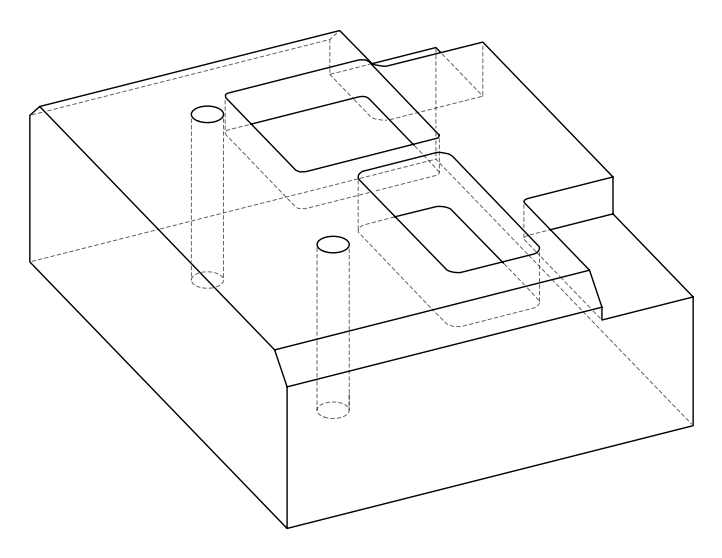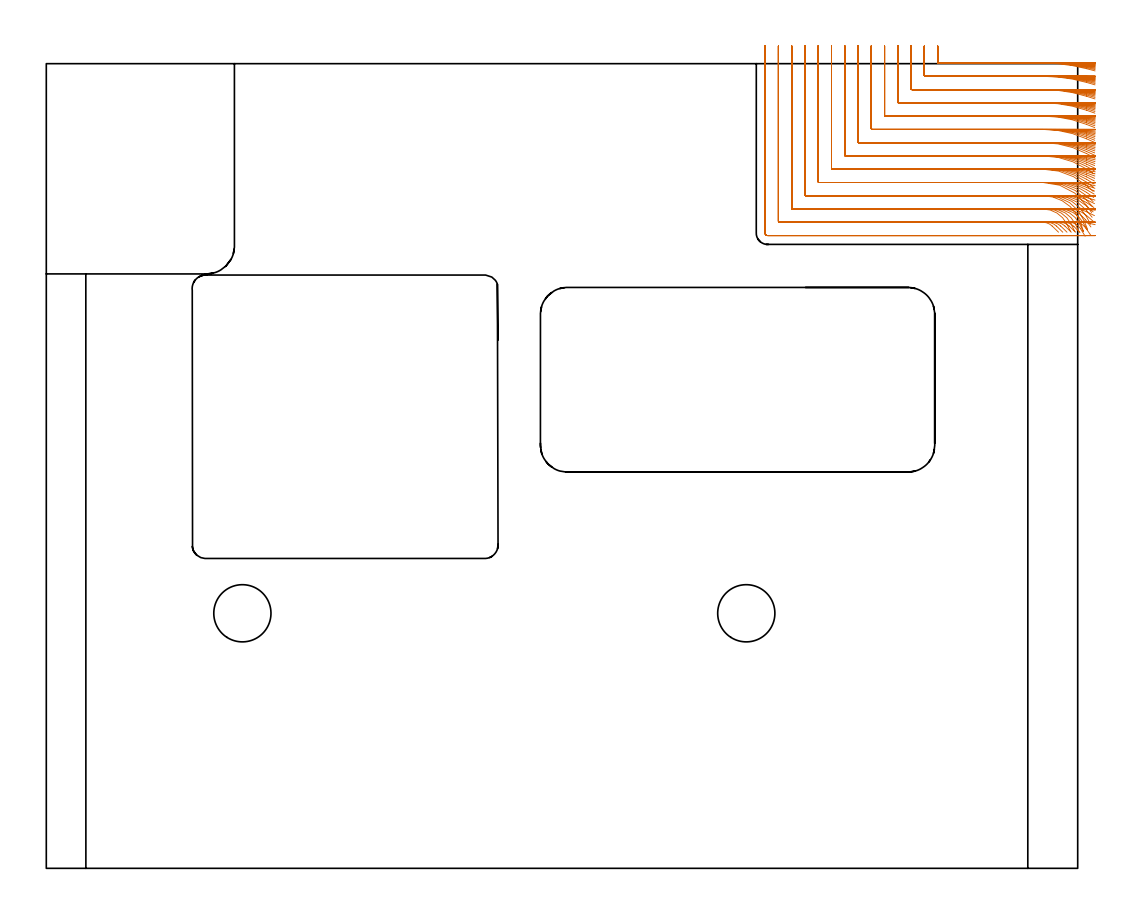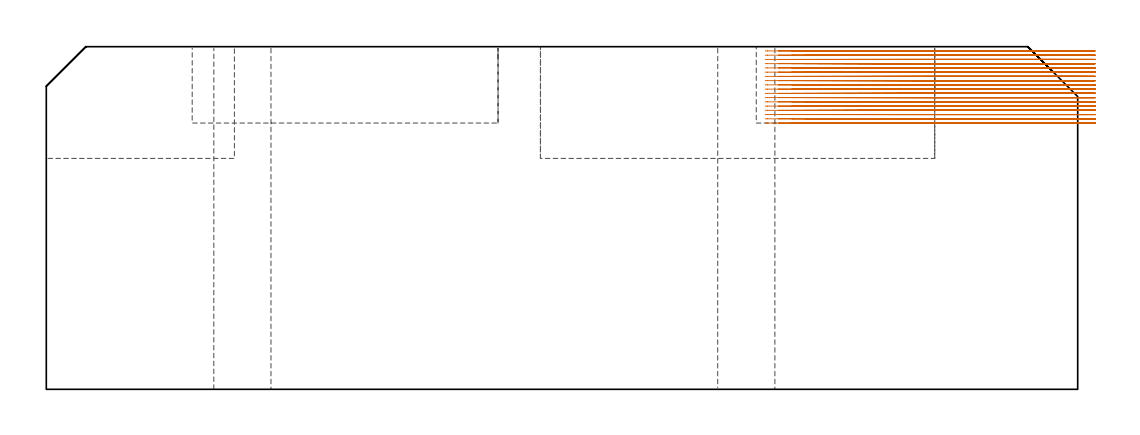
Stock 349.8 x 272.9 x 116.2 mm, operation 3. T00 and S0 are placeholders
(PLAN: 16 operations, 13 tool changes, 158.5 min)
(1 AREA_MILL | FG_CHAMFER_SURFACE | UGT0205_001 | 10.51 min | 31290 mm3)
(2 AREA_MILL_1 | FG_CHAMFER_SURFACE_1 | UGT0205_001 | 8.34 min | 18716 mm3)
(3 MILL_CORNER_NOTCH_RECTANGULAR | CORNER_NOTCH_RECTANGULAR | NXT0201_008 | Follow Part, ap 1.5, ae 75% | 65.6 min | 171894 mm3)
(4 MILL_CORNER_NOTCH_RECTANGULAR_1 | CORNER_NOTCH_RECTANGULAR_1 | NXT0201_012 | Follow Part, ap 4, ae 75% | 11.11 min | 171073 mm3)
(5 MILL_RECTANGULAR_POCKET | POCKET_RECTANGULAR_STRAIGHT | NXT0201_009 | Follow Part, ap 2, ae 75% | 43.68 min | 257707 mm3)
(6 MILL_RECTANGULAR_POCKET_1 | POCKET_RECTANGULAR_STRAIGHT_1 | NXT0201_012 | Follow Part, ap 4, ae 75% | 16.06 min | 314567 mm3)
(7 SPOT_DRILL | STEP1HOLE | NXT0321_9005460120000 | 0.05 min | 162 mm3)
(8 SPOT_DRILL_1 | STEP1HOLE_1 | NXT0321_9005460120000 | 0.05 min | 215 mm3)
(9 DRILL_BLIND_HOLE_INTO_CENTER | STEP1HOLE | NXT0301_022 | 0.04 min | 123 mm3)
(10 GUN_DRILL_THROUGH_HOLE | STEP1HOLE | UGT0307_001 | 0.52 min | 2065 mm3)
(11 SPADE_DRILL_TO_ENLARGE_THROUGH_HOLE | STEP1HOLE | UGT0306_003 | 0.49 min | 11830 mm3)
(12 DRILL_TO_ENLARGE_THROUGH_HOLE | STEP1HOLE | UGT0301_261 | 0.5 min | 20109 mm3)
(13 DRILL_BLIND_HOLE_INTO_CENTER_1 | STEP1HOLE_1 | NXT0301_022 | 0.04 min | 95 mm3)
(14 GUN_DRILL_THROUGH_HOLE_1 | STEP1HOLE_1 | UGT0307_001 | 0.52 min | 2113 mm3)
(15 SPADE_DRILL_TO_ENLARGE_THROUGH_HOLE_1 | STEP1HOLE_1 | UGT0306_003 | 0.49 min | 11818 mm3)
(16 DRILL_TO_ENLARGE_THROUGH_HOLE_1 | STEP1HOLE_1 | UGT0301_261 | 0.5 min | 20074 mm3)
(TOOL UGT0205_001 | Chamfer Mill 20 x 3 x 45 deg. | D20 FL50 Z2)
(TOOL NXT0201_008 | ENDMILL 6mm [2P460-0600-NA 1630] | D6 FL26 Z6)
(TOOL NXT0201_012 | ENDMILL 16mm [2P460-1600-NA 1630] | D16 FL38 Z6)
(TOOL NXT0201_009 | ENDMILL 8mm [2P460-0800-NA 1630] | D8 FL26 Z6)
(TOOL NXT0321_9005460120000 | NC Spot Drill, 142deg, 12mm, Carbide, Uncoated | D12 PA142 FL30 Z2)
(TOOL NXT0301_022 | Carbide Drill 5.1mm [860.1-0510-015A1-MM 2214] | D5.1 PA140 FL28 Z2)
(TOOL UGT0307_001 | Gun Drill 5 mm | D5 PA130 FL24 Z1)
(TOOL UGT0306_003 | Spade Drill 12.5mm | D12.5 PA132 FL10 Z2)
(TOOL UGT0301_261 | Twist Drill 19.4 mm | D19.4 PA118 FL140 Z2)
(OP 3 MILL_CORNER_NOTCH_RECTANGULAR)
G17 G21 G94 G90
T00 M6
G54
G17 G0 G90 X302.3 Y278.9 S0 M3
G43 Z126.2 H1
Z114.761
G94 G1 Y275.9 F250.
Y273.396 F500.
G3 X302.596 Y273.1 R0.3
G1 X338.013
G2 X352.8 Y271.2 R58.5
G1 X355.703 Y270.442 F250.
G0 Z126.2
X297.8 Y278.9
Z114.761
G1 Y275.9
Y268.896 F500.
G3 X298.096 Y268.6 R0.3
G1 X338.013
G2 X352.8 Y266.536 R54.
G1 X355.685 Y265.714 F250.
G0 Z126.2
X293.3 Y278.9
Z114.761
G1 Y275.9
Y264.396 F500.
G3 X293.596 Y264.1 R0.3
G1 X338.013
G2 X352.8 Y261.84 R49.5
G1 X355.663 Y260.944 F250.
G0 Z126.2
X288.8 Y278.9
Z114.761
G1 Y275.9
Y259.896 F500.
G3 X289.096 Y259.6 R0.3
G1 X338.013
G2 X352.8 Y257.101 R45.
G1 X355.633 Y256.115 F250.
G0 Z126.2
X284.3 Y278.9
Z114.761
G1 Y275.9
Y255.396 F500.
G3 X284.596 Y255.1 R0.3
G1 X338.013
G2 X352.8 Y252.304 R40.5
G1 X355.593 Y251.209 F250.
G0 Z126.2
X279.8 Y278.9
Z114.761
G1 Y275.9
Y250.897 F500.
G3 X280.097 Y250.6 R0.3
G1 X338.013
G2 X352.8 Y247.423 R36.
G1 X355.535 Y246.191 F250.
G0 Z126.2
X275.3 Y278.9
Z114.761
G1 Y275.9
Y246.397 F500.
G3 X275.597 Y246.1 R0.3
G1 X338.013
G2 X352.8 Y242.414 R31.5
G1 X355.449 Y241.005 F250.
G0 Z126.2
X270.8 Y278.9
Z114.761
G1 Y275.9
Y241.897 F500.
G3 X271.097 Y241.6 R0.3
G1 X338.013
G2 X352.8 Y237.191 R27.
G1 X355.31 Y235.548 F250.
G0 Z126.2
X266.3 Y278.9
Z114.761
G1 Y275.9
Y237.397 F500.
G3 X266.597 Y237.1 R0.3
G1 X338.013
G2 X352.8 Y231.559 R22.5
G1 X355.061 Y229.587 F250.
G0 Z126.2
X261.8 Y278.9
Z114.761
G1 Y275.9
Y232.897 F500.
G3 X262.097 Y232.6 R0.3
G1 X338.013
G2 X352.8 Y224.864 R18.
G1 X354.511 Y222.399 F250.
G0 Z126.2
X257.3 Y278.9
Z114.761
G1 Y275.9
Y228.397 F500.
G3 X257.597 Y228.1 R0.3
G1 X338.013
G2 X350.847 Y218.789 R13.5
G1 X351.777 Y215.937 F250.
G0 Z126.2
X252.8 Y278.9
Z114.761
G1 Y275.9
Y223.897 F500.
G3 X253.097 Y223.6 R0.3
G1 X338.013
G2 X346.075 Y218.6 R9.
G1 X347.408 Y215.913 F250.
G0 Z126.2
X248.3 Y278.9
Z114.761
G1 Y275.9
Y219.398 F500.
G3 X248.598 Y219.1 R0.3
G1 X338.013
G2 X341.147 Y217.829 R4.5
G1 X343.3 Y215.74 F250.
G0 Z126.2
X243.8 Y278.9
Z114.761
G1 Y275.9
Y215.4 F500.
G3 X244.6 Y214.6 R0.8
G1 X338.013
X341.013 F250.
G0 Z126.2
X302.3 Y278.9
Z113.322
G1 Y275.9
Y273.396 F500.
G3 X302.596 Y273.1 R0.3
G1 X339.452
G2 X352.8 Y271.557 R58.5
G1 X355.721 Y270.872 F250.
G0 Z126.2
X297.8 Y278.9
Z113.322
G1 Y275.9
Y268.896 F500.
G3 X298.096 Y268.6 R0.3
G1 X339.452
G2 X352.8 Y266.924 R54.
G1 X355.707 Y266.183 F250.
G0 Z126.2
X293.3 Y278.9
Z113.322
G1 Y275.9
Y264.396 F500.
G3 X293.596 Y264.1 R0.3
G1 X339.452
G2 X352.8 Y262.266 R49.5
G1 X355.689 Y261.457 F250.
G0 Z126.2
X288.8 Y278.9
Z113.322
G1 Y275.9
Y259.896 F500.
G3 X289.096 Y259.6 R0.3
G1 X339.452
G2 X352.8 Y257.575 R45.
G1 X355.665 Y256.685 F250.
G0 Z126.2
X284.3 Y278.9
Z113.322
G1 Y275.9
Y255.396 F500.
G3 X284.596 Y255.1 R0.3
G1 X339.452
G2 X352.8 Y252.837 R40.5
G1 X355.632 Y251.848 F250.
G0 Z126.2
X279.8 Y278.9
Z113.322
G1 Y275.9
Y250.897 F500.
G3 X280.097 Y250.6 R0.3
G1 X339.452
G2 X352.8 Y248.034 R36.
G1 X355.586 Y246.922 F250.
G0 Z126.2
X275.3 Y278.9
Z113.322
G1 Y275.9
Y246.397 F500.
G3 X275.597 Y246.1 R0.3
G1 X339.452
G2 X352.8 Y243.132 R31.5
G1 X355.517 Y241.861 F250.
G0 Z126.2
X270.8 Y278.9
Z113.322
G1 Y275.9
Y241.897 F500.
G3 X271.097 Y241.6 R0.3
G1 X339.452
G2 X352.8 Y238.07 R27.
G1 X355.408 Y236.587 F250.
G0 Z126.2
X266.3 Y278.9
Z113.322
G1 Y275.9
Y237.397 F500.
G3 X266.597 Y237.1 R0.3
G1 X339.452
G2 X352.8 Y232.713 R22.5
G1 X355.215 Y230.933 F250.
G0 Z126.2
X261.8 Y278.9
Z113.322
G1 Y275.9
Y232.897 F500.
G3 X262.097 Y232.6 R0.3
G1 X339.452
G2 X352.8 Y226.676 R18.
G1 X354.813 Y224.451 F250.
G0 Z126.2
X257.3 Y278.9
Z113.322
G1 Y275.9
Y228.397 F500.
G3 X257.597 Y228.1 R0.3
G1 X339.452
G2 X352.005 Y219.566 R13.5
G1 X353.109 Y216.777 F250.
G0 Z126.2
X252.8 Y278.9
Z113.322
G1 Y275.9
Y223.897 F500.
G3 X253.097 Y223.6 R0.3
G1 X339.452
G2 X347.514 Y218.6 R9.
G1 X348.848 Y215.913 F250.
G0 Z126.2
X248.3 Y278.9
Z113.322
G1 Y275.9
Y219.398 F500.
G3 X248.598 Y219.1 R0.3
G1 X339.452
G2 X342.586 Y217.829 R4.5
G1 X344.739 Y215.74 F250.
G0 Z126.2
X243.8 Y278.9
Z113.322
G1 Y275.9
Y215.4 F500.
G3 X244.6 Y214.6 R0.8
G1 X339.452
X342.452 F250.
G0 Z126.2
X302.3 Y278.9
Z111.883
G1 Y275.9
Y273.396 F500.
G3 X302.596 Y273.1 R0.3
G1 X340.891
G2 X352.8 Y271.875 R58.5
G1 X355.737 Y271.264 F250.
G0 Z126.2
X297.8 Y278.9
Z111.883
G1 Y275.9
Y268.896 F500.
G3 X298.096 Y268.6 R0.3
G1 X340.891
G2 X352.8 Y267.27 R54.
G1 X355.726 Y266.609 F250.
G0 Z126.2
X293.3 Y278.9
Z111.883
G1 Y275.9
Y264.396 F500.
G3 X293.596 Y264.1 R0.3
G1 X340.891
G2 X352.8 Y262.646 R49.5
G1 X355.712 Y261.924 F250.
G0 Z126.2
X288.8 Y278.9
Z111.883
G1 Y275.9
Y259.896 F500.
G3 X289.096 Y259.6 R0.3
G1 X340.891
G2 X352.8 Y257.996 R45.
G1 X355.693 Y257.202 F250.
G0 Z126.2
X284.3 Y278.9
Z111.883
G1 Y275.9
Y255.396 F500.
G3 X284.596 Y255.1 R0.3
G1 X340.891
G2 X352.8 Y253.31 R40.5
G1 X355.667 Y252.427 F250.
G0 Z126.2
X279.8 Y278.9
Z111.883
G1 Y275.9
Y250.897 F500.
G3 X280.097 Y250.6 R0.3
G1 X340.891
G2 X352.8 Y248.573 R36.
G1 X355.631 Y247.581 F250.
G0 Z126.2
X275.3 Y278.9
Z111.883
G1 Y275.9
Y246.397 F500.
G3 X275.597 Y246.1 R0.3
G1 X340.891
G2 X352.8 Y243.762 R31.5
G1 X355.577 Y242.628 F250.
G0 Z126.2
X270.8 Y278.9
Z111.883
G1 Y275.9
Y241.897 F500.
G3 X271.097 Y241.6 R0.3
G1 X340.891
G2 X352.8 Y238.832 R27.
G1 X355.492 Y237.509 F250.
G0 Z126.2
X266.3 Y278.9
Z111.883
G1 Y275.9
Y237.397 F500.
G3 X266.597 Y237.1 R0.3
G1 X340.891
G2 X352.8 Y233.69 R22.5
G1 X355.345 Y232.102 F250.
G0 Z126.2
X261.8 Y278.9
Z111.883
G1 Y275.9
Y232.897 F500.
G3 X262.097 Y232.6 R0.3
G1 X340.891
G2 X352.8 Y228.097 R18.
G1 X355.05 Y226.113 F250.
G0 Z126.2
X257.3 Y278.9
Z111.883
G1 Y275.9
Y228.397 F500.
G3 X257.597 Y228.1 R0.3
G1 X340.891
G2 X352.75 Y221.052 R13.5
G1 X354.183 Y218.417 F250.
G0 Z126.2
X252.8 Y278.9
Z111.883
G1 Y275.9
Y223.897 F500.
G3 X253.097 Y223.6 R0.3
G1 X340.891
G2 X348.953 Y218.6 R9.
G1 X350.287 Y215.913 F250.
G0 Z126.2
X248.3 Y278.9
Z111.883
G1 Y275.9
Y219.398 F500.
G3 X248.598 Y219.1 R0.3
G1 X340.891
G2 X344.025 Y217.829 R4.5
G1 X346.178 Y215.74 F250.
G0 Z126.2
X243.8 Y278.9
Z111.883
G1 Y275.9
Y215.4 F500.
G3 X244.6 Y214.6 R0.8
G1 X340.891
X343.891 F250.
G0 Z126.2
X302.3 Y278.9
Z110.444
G1 Y275.9
Y273.396 F500.
G3 X302.596 Y273.1 R0.3
G1 X342.336
G2 X352.8 Y272.156 R58.5
G1 X355.752 Y271.62 F250.
G0 Z126.2
X297.8 Y278.9
Z110.444
G1 Y275.9
Y268.896 F500.
G3 X298.096 Y268.6 R0.3
G1 X342.336
G2 X352.8 Y267.576 R54.
G1 X355.743 Y266.995 F250.
G0 Z126.2
X293.3 Y278.9
Z110.444
G1 Y275.9
Y264.396 F500.
G3 X293.596 Y264.1 R0.3
G1 X342.336
G2 X352.8 Y262.981 R49.5
G1 X355.732 Y262.347 F250.
G0 Z126.2
X288.8 Y278.9
Z110.444
G1 Y275.9
Y259.896 F500.
G3 X289.096 Y259.6 R0.3
G1 X342.336
G2 X352.8 Y258.366 R45.
G1 X355.718 Y257.669 F250.
G0 Z126.2
X284.3 Y278.9
Z110.444
G1 Y275.9
Y255.396 F500.
G3 X284.596 Y255.1 R0.3
G1 X342.336
G2 X352.8 Y253.725 R40.5
G1 X355.698 Y252.95 F250.
G0 Z126.2
X279.8 Y278.9
Z110.444
G1 Y275.9
Y250.897 F500.
G3 X280.097 Y250.6 R0.3
G1 X342.336
G2 X352.8 Y249.046 R36.
G1 X355.67 Y248.174 F250.
G0 Z126.2
X275.3 Y278.9
Z110.444
G1 Y275.9
Y246.397 F500.
G3 X275.597 Y246.1 R0.3
G1 X342.336
G2 X352.8 Y244.311 R31.5
G1 X355.63 Y243.315 F250.
G0 Z126.2
X270.8 Y278.9
Z110.444
G1 Y275.9
Y241.897 F500.
G3 X271.097 Y241.6 R0.3
G1 X342.336
G2 X352.8 Y239.49 R27.
G1 X355.566 Y238.327 F250.
G0 Z126.2
X266.3 Y278.9
Z110.444
G1 Y275.9
Y237.397 F500.
G3 X266.597 Y237.1 R0.3
G1 X342.336
G2 X352.8 Y234.519 R22.5
G1 X355.456 Y233.123 F250.
G0 Z126.2
X261.8 Y278.9
Z110.444
G1 Y275.9
Y232.897 F500.
G3 X262.097 Y232.6 R0.3
G1 X342.336
G2 X352.8 Y229.246 R18.
G1 X355.241 Y227.502 F250.
G0 Z126.2
X257.3 Y278.9
Z110.444
G1 Y275.9
Y228.397 F500.
G3 X257.597 Y228.1 R0.3
G1 X342.336
G2 X352.8 Y223.129 R13.5
G1 X354.695 Y220.804 F250.
G0 Z126.2
X252.8 Y278.9
Z110.444
G1 Y275.9
Y223.897 F500.
G3 X253.097 Y223.6 R0.3
G1 X342.336
G2 X350.371 Y218.655 R9.
G1 X351.722 Y215.976 F250.
G0 Z126.2
X248.3 Y278.9
Z110.444
G1 Y275.9
Y219.398 F500.
G3 X248.598 Y219.1 R0.3
G1 X342.336
G2 X345.468 Y217.831 R4.5
G1 X347.622 Y215.742 F250.
G0 Z126.2
X243.8 Y278.9
Z110.444
G1 Y275.9
Y215.4 F500.
G3 X244.6 Y214.6 R0.8
G1 X342.336
X345.336 F250.
G0 Z126.2
X302.3 Y278.9
Z109.005
G1 Y275.9
Y273.396 F500.
G3 X302.596 Y273.1 R0.3
G1 X343.773
G2 X352.8 Y272.399 R58.5
G1 X355.764 Y271.936 F250.
G0 Z126.2
X297.8 Y278.9
Z109.005
G1 Y275.9
Y268.896 F500.
G3 X298.096 Y268.6 R0.3
G1 X343.773
G2 X352.8 Y267.84 R54.
G1 X355.758 Y267.339 F250.
G0 Z126.2
X293.3 Y278.9
Z109.005
G1 Y275.9
Y264.396 F500.
G3 X293.596 Y264.1 R0.3
G1 X343.773
G2 X352.8 Y263.27 R49.5
G1 X355.75 Y262.723 F250.
G0 Z126.2
X288.8 Y278.9
Z109.005
G1 Y275.9
Y259.896 F500.
G3 X289.096 Y259.6 R0.3
G1 X343.773
G2 X352.8 Y258.685 R45.
G1 X355.739 Y258.083 F250.
G0 Z126.2
X284.3 Y278.9
Z109.005
G1 Y275.9
Y255.396 F500.
G3 X284.596 Y255.1 R0.3
G1 X343.773
G2 X352.8 Y254.081 R40.5
G1 X355.725 Y253.412 F250.
G0 Z126.2
X279.8 Y278.9
Z109.005
G1 Y275.9
Y250.897 F500.
G3 X280.097 Y250.6 R0.3
G1 X343.773
G2 X352.8 Y249.45 R36.
G1 X355.704 Y248.698 F250.
G0 Z126.2
X275.3 Y278.9
Z109.005
G1 Y275.9
Y246.397 F500.
G3 X275.597 Y246.1 R0.3
G1 X343.773
G2 X352.8 Y244.779 R31.5
G1 X355.674 Y243.919 F250.
G0 Z126.2
X270.8 Y278.9
Z109.005
G1 Y275.9
Y241.897 F500.
G3 X271.097 Y241.6 R0.3
G1 X343.773
G2 X352.8 Y240.046 R27.
G1 X355.627 Y239.043 F250.
G0 Z126.2
X266.3 Y278.9
Z109.005
G1 Y275.9
Y237.397 F500.
G3 X266.597 Y237.1 R0.3
G1 X343.773
G2 X352.8 Y235.21 R22.5
G1 X355.548 Y234.006 F250.
G0 Z126.2
X261.8 Y278.9
Z109.005
G1 Y275.9
Y232.897 F500.
G3 X262.097 Y232.6 R0.3
G1 X343.773
G2 X352.8 Y230.173 R18.
G1 X355.395 Y228.668 F250.
G0 Z126.2
X257.3 Y278.9
Z109.005
G1 Y275.9
Y228.397 F500.
G3 X257.597 Y228.1 R0.3
G1 X343.773
G2 X352.8 Y224.638 R13.5
G1 X355.031 Y222.632 F250.
G0 Z126.2
X252.8 Y278.9
Z109.005
G1 Y275.9
Y223.897 F500.
G3 X253.097 Y223.6 R0.3
G1 X343.773
G2 X351.536 Y219.153 R9.
G1 X353.054 Y216.566 F250.
G0 Z126.2
X248.3 Y278.9
Z109.005
G1 Y275.9
Y219.398 F500.
G3 X248.598 Y219.1 R0.3
G1 X343.773
G2 X346.905 Y217.831 R4.5
G1 X349.059 Y215.743 F250.
G0 Z126.2
X243.8 Y278.9
Z109.005
G1 Y275.9
Y215.4 F500.
G3 X244.6 Y214.6 R0.8
G1 X343.773
X346.773 F250.
G0 Z126.2
X302.3 Y278.9
Z107.567
G1 Y275.9
Y273.396 F500.
G3 X302.596 Y273.1 R0.3
G1 X345.25
G2 X352.8 Y272.611 R58.5
G1 X355.775 Y272.224 F250.
G0 Z126.2
X297.8 Y278.9
Z107.567
G1 Y275.9
Y268.896 F500.
G3 X298.096 Y268.6 R0.3
G1 X345.25
G2 X352.8 Y268.07 R54.
G1 X355.771 Y267.65 F250.
G0 Z126.2
X293.3 Y278.9
Z107.567
G1 Y275.9
Y264.396 F500.
G3 X293.596 Y264.1 R0.3
G1 X345.25
G2 X352.8 Y263.521 R49.5
G1 X355.765 Y263.063 F250.
G0 Z126.2
X288.8 Y278.9
Z107.567
G1 Y275.9
Y259.896 F500.
G3 X289.096 Y259.6 R0.3
G1 X345.25
G2 X352.8 Y258.962 R45.
G1 X355.757 Y258.459 F250.
G0 Z126.2
X284.3 Y278.9
Z107.567
G1 Y275.9
Y255.396 F500.
G3 X284.596 Y255.1 R0.3
G1 X345.25
G2 X352.8 Y254.39 R40.5
G1 X355.747 Y253.831 F250.
G0 Z126.2
X279.8 Y278.9
Z107.567
G1 Y275.9
Y250.897 F500.
G3 X280.097 Y250.6 R0.3
G1 X345.25
G2 X352.8 Y249.799 R36.
G1 X355.733 Y249.17 F250.
G0 Z126.2
X275.3 Y278.9
Z107.567
G1 Y275.9
Y246.397 F500.
G3 X275.597 Y246.1 R0.3
G1 X345.25
G2 X352.8 Y245.182 R31.5
G1 X355.713 Y244.463 F250.
G0 Z126.2
X270.8 Y278.9
Z107.567
G1 Y275.9
Y241.897 F500.
G3 X271.097 Y241.6 R0.3
G1 X345.25
G2 X352.8 Y240.523 R27.
G1 X355.68 Y239.684 F250.
G0 Z126.2
X266.3 Y278.9
Z107.567
G1 Y275.9
Y237.397 F500.
G3 X266.597 Y237.1 R0.3
G1 X345.25
G2 X352.8 Y235.795 R22.5
G1 X355.626 Y234.789 F250.
G0 Z126.2
X261.8 Y278.9
Z107.567
G1 Y275.9
Y232.897 F500.
G3 X262.097 Y232.6 R0.3
G1 X345.25
G2 X352.8 Y230.94 R18.
G1 X355.523 Y229.682 F250.
G0 Z126.2
X257.3 Y278.9
Z107.567
G1 Y275.9
Y228.397 F500.
G3 X257.597 Y228.1 R0.3
G1 X345.25
G2 X352.8 Y225.791 R13.5
G1 X355.287 Y224.114 F250.
G0 Z126.2
X252.8 Y278.9
Z107.567
G1 Y275.9
Y223.897 F500.
G3 X253.097 Y223.6 R0.3
G1 X345.25
G2 X352.496 Y219.939 R9.
G1 X354.275 Y217.523 F250.
G0 Z126.2
X248.3 Y278.9
Z107.567
G1 Y275.9
Y219.398 F500.
G3 X248.598 Y219.1 R0.3
G1 X345.25
G2 X348.484 Y217.729 R4.5
G1 X350.57 Y215.573 F250.
G0 Z126.2
X243.8 Y278.9
Z107.567
G1 Y275.9
Y215.4 F500.
G3 X244.6 Y214.6 R0.8
G1 X345.25
X348.25 F250.
G0 Z126.2
X302.3 Y278.9
Z106.128
G1 Y275.9
Y273.396 F500.
G3 X302.596 Y273.1 R0.3
G1 X346.907
G2 X352.8 Y272.802 R58.5
G1 X355.785 Y272.5 F250.
G0 Z126.2
X297.8 Y278.9
Z106.128
G1 Y275.9
Y268.896 F500.
G3 X298.096 Y268.6 R0.3
G1 X346.907
G2 X352.8 Y268.278 R54.
G1 X355.782 Y267.95 F250.
G0 Z126.2
X293.3 Y278.9
Z106.128
G1 Y275.9
Y264.396 F500.
G3 X293.596 Y264.1 R0.3
G1 X346.907
G2 X352.8 Y263.748 R49.5
G1 X355.779 Y263.391 F250.
G0 Z126.2
X288.8 Y278.9
Z106.128
G1 Y275.9
Y259.896 F500.
G3 X289.096 Y259.6 R0.3
G1 X346.907
G2 X352.8 Y259.213 R45.
G1 X355.774 Y258.82 F250.
G0 Z126.2
X284.3 Y278.9
Z106.128
G1 Y275.9
Y255.396 F500.
G3 X284.596 Y255.1 R0.3
G1 X346.907
G2 X352.8 Y254.669 R40.5
G1 X355.768 Y254.233 F250.
G0 Z126.2
X279.8 Y278.9
Z106.128
G1 Y275.9
Y250.897 F500.
G3 X280.097 Y250.6 R0.3
G1 X346.907
G2 X352.8 Y250.114 R36.
G1 X355.76 Y249.623 F250.
G0 Z126.2
X275.3 Y278.9
Z106.128
G1 Y275.9
Y246.397 F500.
G3 X275.597 Y246.1 R0.3
G1 X346.907
G2 X352.8 Y245.544 R31.5
G1 X355.747 Y244.983 F250.
G0 Z126.2
X270.8 Y278.9
Z106.128
G1 Y275.9
Y241.897 F500.
G3 X271.097 Y241.6 R0.3
G1 X346.907
G2 X352.8 Y240.949 R27.
G1 X355.728 Y240.294 F250.
G0 Z126.2
X266.3 Y278.9
Z106.128
G1 Y275.9
Y237.397 F500.
G3 X266.597 Y237.1 R0.3
G1 X346.907
G2 X352.8 Y236.315 R22.5
G1 X355.695 Y235.529 F250.
G0 Z126.2
X261.8 Y278.9
Z106.128
G1 Y275.9
Y232.897 F500.
G3 X262.097 Y232.6 R0.3
G1 X346.907
G2 X352.8 Y231.608 R18.
G1 X355.635 Y230.626 F250.
G0 Z126.2
X257.3 Y278.9
Z106.128
G1 Y275.9
Y228.397 F500.
G3 X257.597 Y228.1 R0.3
G1 X346.907
G2 X352.8 Y226.746 R13.5
G1 X355.499 Y225.437 F250.
G0 Z126.2
X252.8 Y278.9
Z106.128
G1 Y275.9
Y223.897 F500.
G3 X253.097 Y223.6 R0.3
G1 X346.907
G2 X352.8 Y221.403 R9.
G1 X355.068 Y219.438 F250.
G0 Z126.2
X248.3 Y278.9
Z106.128
G1 Y275.9
Y219.398 F500.
G3 X248.598 Y219.1 R0.3
G1 X346.907
G2 X350.744 Y216.951 R4.5
G1 X352.312 Y214.393 F250.
G0 Z126.2
X243.8 Y278.9
Z106.128
G1 Y275.9
Y215.4 F500.
G3 X244.6 Y214.6 R0.8
G1 X346.907
X349.907 F250.
G0 Z126.2
X302.3 Y278.9
Z104.689
G1 Y275.9
Y273.396 F500.
G3 X302.596 Y273.1 R0.3
G1 X348.842
G2 X352.799 Y272.966 R58.5
G1 X355.792 Y272.763 F250.
G0 Z126.2
X297.8 Y278.9
Z104.689
G1 Y275.9
Y268.896 F500.
G3 X298.096 Y268.6 R0.3
G1 X348.842
G2 X352.8 Y268.455 R54.
G1 X355.792 Y268.235 F250.
G0 Z126.2
X293.3 Y278.9
Z104.689
G1 Y275.9
Y264.396 F500.
G3 X293.596 Y264.1 R0.3
G1 X348.842
G2 X352.8 Y263.942 R49.5
G1 X355.79 Y263.702 F250.
G0 Z126.2
X288.8 Y278.9
Z104.689
G1 Y275.9
Y259.896 F500.
G3 X289.096 Y259.6 R0.3
G1 X348.842
G2 X352.8 Y259.426 R45.
G1 X355.788 Y259.162 F250.
G0 Z126.2
X284.3 Y278.9
Z104.689
G1 Y275.9
Y255.396 F500.
G3 X284.596 Y255.1 R0.3
G1 X348.842
G2 X352.8 Y254.906 R40.5
G1 X355.786 Y254.613 F250.
G0 Z126.2
X279.8 Y278.9
Z104.689
G1 Y275.9
Y250.897 F500.
G3 X280.097 Y250.6 R0.3
G1 X348.842
G2 X352.8 Y250.382 R36.
G1 X355.782 Y250.052 F250.
G0 Z126.2
X275.3 Y278.9
Z104.689
G1 Y275.9
Y246.397 F500.
G3 X275.597 Y246.1 R0.3
G1 X348.842
G2 X352.8 Y245.85 R31.5
G1 X355.776 Y245.473 F250.
G0 Z126.2
X270.8 Y278.9
Z104.689
G1 Y275.9
Y241.897 F500.
G3 X271.097 Y241.6 R0.3
G1 X348.842
G2 X352.8 Y241.308 R27.
G1 X355.768 Y240.869 F250.
G0 Z126.2
X266.3 Y278.9
Z104.689
G1 Y275.9
Y237.397 F500.
G3 X266.597 Y237.1 R0.3
G1 X348.842
G2 X352.8 Y236.749 R22.5
G1 X355.753 Y236.221 F250.
G0 Z126.2
X261.8 Y278.9
Z104.689
G1 Y275.9
Y232.897 F500.
G3 X262.097 Y232.6 R0.3
G1 X348.842
G2 X352.8 Y232.159 R18.
G1 X355.727 Y231.5 F250.
G0 Z126.2
X257.3 Y278.9
Z104.689
G1 Y275.9
Y228.397 F500.
G3 X257.597 Y228.1 R0.3
G1 X348.842
G2 X352.8 Y227.507 R13.5
G1 X355.668 Y226.627 F250.
G0 Z126.2
X252.8 Y278.9
Z104.689
G1 Y275.9
Y223.897 F500.
G3 X253.097 Y223.6 R0.3
G1 X348.842
G2 X352.8 Y222.683 R9.
G1 X355.494 Y221.364 F250.
G0 Z126.2
X248.3 Y278.9
Z104.689
G1 Y275.9
Y219.398 F500.
G3 X248.598 Y219.1 R0.3
G1 X348.842
G2 X352.554 Y217.144 R4.5
G1 X354.25 Y214.67 F250.
G0 Z126.2
X243.8 Y278.9
Z104.689
G1 Y275.9
Y215.4 F500.
G3 X244.6 Y214.6 R0.8
G1 X348.842
X351.842 F250.
G0 Z126.2
X302.3 Y278.9
Z103.25
G1 Y275.9
Y273.396 F500.
G3 X302.596 Y273.1 R0.3
G1 X351.774
G2 X352.794 Y273.091 R58.5
G1 X355.793 Y273.039 F250.
G0 Z126.2
X297.8 Y278.9
Z103.25
G1 Y275.9
Y268.896 F500.
G3 X298.096 Y268.6 R0.3
G1 X351.774
G2 X352.8 Y268.59 R54.
G1 X355.799 Y268.533 F250.
G0 Z126.2
X293.3 Y278.9
Z103.25
G1 Y275.9
Y264.396 F500.
G3 X293.596 Y264.1 R0.3
G1 X351.774
G2 X352.8 Y264.089 R49.5
G1 X355.799 Y264.027 F250.
G0 Z126.2
X288.8 Y278.9
Z103.25
G1 Y275.9
Y259.896 F500.
G3 X289.096 Y259.6 R0.3
G1 X351.774
G2 X352.8 Y259.588 R45.
G1 X355.799 Y259.52 F250.
G0 Z126.2
X284.3 Y278.9
Z103.25
G1 Y275.9
Y255.396 F500.
G3 X284.596 Y255.1 R0.3
G1 X351.774
G2 X352.8 Y255.087 R40.5
G1 X355.799 Y255.011 F250.
G0 Z126.2
X279.8 Y278.9
Z103.25
G1 Y275.9
Y250.896 F500.
G3 X280.096 Y250.6 R0.3
G1 X351.774
G2 X352.8 Y250.585 R36.
G1 X355.799 Y250.5 F250.
G0 Z126.2
X275.3 Y278.9
Z103.25
G1 Y275.9
Y246.397 F500.
G3 X275.597 Y246.1 R0.3
G1 X351.774
G2 X352.8 Y246.083 R31.5
G1 X355.798 Y245.986 F250.
G0 Z126.2
X270.8 Y278.9
Z103.25
G1 Y275.9
Y241.897 F500.
G3 X271.097 Y241.6 R0.3
G1 X351.774
G2 X352.8 Y241.58 R27.
G1 X355.798 Y241.466 F250.
G0 Z126.2
X266.3 Y278.9
Z103.25
G1 Y275.9
Y237.397 F500.
G3 X266.597 Y237.1 R0.3
G1 X351.774
G2 X352.8 Y237.077 R22.5
G1 X355.797 Y236.94 F250.
G0 Z126.2
X261.8 Y278.9
Z103.25
G1 Y275.9
Y232.897 F500.
G3 X262.097 Y232.6 R0.3
G1 X351.774
G2 X352.8 Y232.571 R18.
G1 X355.795 Y232.4 F250.
G0 Z126.2
X257.3 Y278.9
Z103.25
G1 Y275.9
Y228.397 F500.
G3 X257.597 Y228.1 R0.3
G1 X351.774
G2 X352.8 Y228.061 R13.5
G1 X355.791 Y227.833 F250.
G0 Z126.2
X252.8 Y278.9
Z103.25
G1 Y275.9
Y223.897 F500.
G3 X253.097 Y223.6 R0.3
G1 X351.774
G2 X352.8 Y223.541 R9.
G1 X355.78 Y223.199 F250.
G0 Z126.2
X248.3 Y278.9
Z103.25
G1 Y275.9
Y219.398 F500.
G3 X248.598 Y219.1 R0.3
G1 X351.774
G2 X352.8 Y218.981 R4.5
G1 X355.721 Y218.297 F250.
G0 Z126.2
X243.8 Y278.9
Z103.25
G1 Y275.9
Y215.4 F500.
G3 X244.6 Y214.6 R0.8
G1 X351.774
X354.774 F250.
G0 Z126.2
X302.3 Y278.9
Z101.811
G1 Y275.9
Y273.396 F500.
G3 X302.596 Y273.1 R0.3
G1 X352.709
X352.793
X355.793 Y273.096 F250.
G0 Z126.2
X297.8 Y278.9
Z101.811
G1 Y275.9
Y268.896 F500.
G3 X298.096 Y268.6 R0.3
G1 X352.709
X352.8
X355.8 Y268.595 F250.
G0 Z126.2
X293.3 Y278.9
Z101.811
G1 Y275.9
Y264.396 F500.
G3 X293.596 Y264.1 R0.3
G1 X352.709
X352.8
X355.8 Y264.094 F250.
G0 Z126.2
X288.8 Y278.9
Z101.811
G1 Y275.9
Y259.896 F500.
G3 X289.096 Y259.6 R0.3
G1 X352.709
X352.8
X355.8 Y259.594 F250.
G0 Z126.2
X284.3 Y278.9
Z101.811
G1 Y275.9
Y255.396 F500.
G3 X284.596 Y255.1 R0.3
G1 X352.709
X352.8
X355.8 Y255.093 F250.
G0 Z126.2
X279.8 Y278.9
Z101.811
G1 Y275.9
Y250.896 F500.
G3 X280.096 Y250.6 R0.3
G1 X352.709
X352.8
X355.8 Y250.592 F250.
G0 Z126.2
X275.3 Y278.9
Z101.811
G1 Y275.9
Y246.397 F500.
G3 X275.597 Y246.1 R0.3
G1 X352.709
X352.8
X355.8 Y246.091 F250.
G0 Z126.2
X270.8 Y278.9
Z101.811
G1 Y275.9
Y241.897 F500.
G3 X271.097 Y241.6 R0.3
G1 X352.709
X352.8
X355.8 Y241.59 F250.
G0 Z126.2
X266.3 Y278.9
Z101.811
G1 Y275.9
Y237.397 F500.
G3 X266.597 Y237.1 R0.3
G1 X352.709
X352.8
X355.8 Y237.088 F250.
G0 Z126.2
X261.8 Y278.9
Z101.811
G1 Y275.9
Y232.897 F500.
G3 X262.097 Y232.6 R0.3
G1 X352.709
X352.8
X355.8 Y232.585 F250.
G0 Z126.2
X257.3 Y278.9
Z101.811
G1 Y275.9
Y228.397 F500.
G3 X257.597 Y228.1 R0.3
G1 X352.709
X352.8
X355.8 Y228.08 F250.
G0 Z126.2
X252.8 Y278.9
Z101.811
G1 Y275.9
Y223.897 F500.
G3 X253.097 Y223.6 R0.3
G1 X352.709
X352.8
X355.8 Y223.569 F250.
G0 Z126.2
X248.3 Y278.9
Z101.811
G1 Y275.9
Y219.398 F500.
G3 X248.598 Y219.1 R0.3
G1 X352.709
X352.8 Y219.099
X355.799 Y219.039 F250.
G0 Z126.2
X243.8 Y278.9
Z101.811
G1 Y275.9
Y215.4 F500.
G3 X244.6 Y214.6 R0.8
G1 X352.709
X355.709 F250.
G0 Z126.2
X302.3 Y278.9
Z100.372
G1 Y275.9
Y273.396 F500.
G3 X302.596 Y273.1 R0.3
G1 X352.793
X355.793 F250.
G0 Z126.2
X297.8 Y278.9
Z100.372
G1 Y275.9
Y268.896 F500.
G3 X298.096 Y268.6 R0.3
G1 X352.8
X355.8 F250.
G0 Z126.2
X293.3 Y278.9
Z100.372
G1 Y275.9
Y264.396 F500.
G3 X293.596 Y264.1 R0.3
G1 X352.8
X355.8 F250.
G0 Z126.2
X288.8 Y278.9
Z100.372
G1 Y275.9
Y259.896 F500.
G3 X289.096 Y259.6 R0.3
G1 X352.8
X355.8 F250.
G0 Z126.2
X284.3 Y278.9
Z100.372
G1 Y275.9
Y255.396 F500.
G3 X284.596 Y255.1 R0.3
G1 X352.8
X355.8 F250.
G0 Z126.2
X279.8 Y278.9
Z100.372
G1 Y275.9
Y250.896 F500.
G3 X280.096 Y250.6 R0.3
G1 X352.8
X355.8 F250.
G0 Z126.2
X275.3 Y278.9
Z100.372
G1 Y275.9
Y246.397 F500.
G3 X275.597 Y246.1 R0.3
G1 X352.8
X355.8 F250.
G0 Z126.2
X270.8 Y278.9
Z100.372
G1 Y275.9
Y241.897 F500.
G3 X271.097 Y241.6 R0.3
G1 X352.8
X355.8 F250.
G0 Z126.2
X266.3 Y278.9
Z100.372
G1 Y275.9
Y237.397 F500.
G3 X266.597 Y237.1 R0.3
G1 X352.8
X355.8 F250.
G0 Z126.2
X261.8 Y278.9
Z100.372
G1 Y275.9
Y232.897 F500.
G3 X262.097 Y232.6 R0.3
G1 X352.8
X355.8 F250.
G0 Z126.2
X257.3 Y278.9
Z100.372
G1 Y275.9
Y228.397 F500.
G3 X257.597 Y228.1 R0.3
G1 X352.8
X355.8 F250.
G0 Z126.2
X252.8 Y278.9
Z100.372
G1 Y275.9
Y223.897 F500.
G3 X253.097 Y223.6 R0.3
G1 X352.8
X355.8 F250.
G0 Z126.2
X248.3 Y278.9
Z100.372
G1 Y275.9
Y219.398 F500.
G3 X248.598 Y219.1 R0.3
G1 X352.8
X355.8 F250.
G0 Z126.2
X243.8 Y278.9
Z100.372
G1 Y275.9
Y215.4 F500.
G3 X244.6 Y214.6 R0.8
G1 X352.8
X355.8 F250.
G0 Z126.2
X302.3 Y278.9
Z98.933
G1 Y275.9
Y273.396 F500.
G3 X302.596 Y273.1 R0.3
G1 X352.793
X355.793 F250.
G0 Z126.2
X297.8 Y278.9
Z98.933
G1 Y275.9
Y268.896 F500.
G3 X298.096 Y268.6 R0.3
G1 X352.8
X355.8 F250.
G0 Z126.2
X293.3 Y278.9
Z98.933
G1 Y275.9
Y264.396 F500.
G3 X293.596 Y264.1 R0.3
G1 X352.8
X355.8 F250.
G0 Z126.2
X288.8 Y278.9
Z98.933
G1 Y275.9
Y259.896 F500.
G3 X289.096 Y259.6 R0.3
G1 X352.8
X355.8 F250.
G0 Z126.2
X284.3 Y278.9
Z98.933
G1 Y275.9
Y255.396 F500.
G3 X284.596 Y255.1 R0.3
G1 X352.8
X355.8 F250.
G0 Z126.2
X279.8 Y278.9
Z98.933
G1 Y275.9
Y250.896 F500.
G3 X280.096 Y250.6 R0.3
G1 X352.8
X355.8 F250.
G0 Z126.2
X275.3 Y278.9
Z98.933
G1 Y275.9
Y246.397 F500.
G3 X275.597 Y246.1 R0.3
G1 X352.8
X355.8 F250.
G0 Z126.2
X270.8 Y278.9
Z98.933
G1 Y275.9
Y241.897 F500.
G3 X271.097 Y241.6 R0.3
G1 X352.8
X355.8 F250.
G0 Z126.2
X266.3 Y278.9
Z98.933
G1 Y275.9
Y237.397 F500.
G3 X266.597 Y237.1 R0.3
G1 X352.8
X355.8 F250.
G0 Z126.2
X261.8 Y278.9
Z98.933
G1 Y275.9
Y232.897 F500.
G3 X262.097 Y232.6 R0.3
G1 X352.8
X355.8 F250.
G0 Z126.2
X257.3 Y278.9
Z98.933
G1 Y275.9
Y228.397 F500.
G3 X257.597 Y228.1 R0.3
G1 X352.8
X355.8 F250.
G0 Z126.2
X252.8 Y278.9
Z98.933
G1 Y275.9
Y223.897 F500.
G3 X253.097 Y223.6 R0.3
G1 X352.8
X355.8 F250.
G0 Z126.2
X248.3 Y278.9
Z98.933
G1 Y275.9
Y219.398 F500.
G3 X248.598 Y219.1 R0.3
G1 X352.8
X355.8 F250.
G0 Z126.2
X243.8 Y278.9
Z98.933
G1 Y275.9
Y215.4 F500.
G3 X244.6 Y214.6 R0.8
G1 X352.8
X355.8 F250.
G0 Z126.2
X302.3 Y278.9
Z97.494
G1 Y275.9
Y273.396 F500.
G3 X302.596 Y273.1 R0.3
G1 X352.793
X355.793 F250.
G0 Z126.2
X297.8 Y278.9
Z97.494
G1 Y275.9
Y268.896 F500.
G3 X298.096 Y268.6 R0.3
G1 X352.8
X355.8 F250.
G0 Z126.2
X293.3 Y278.9
Z97.494
G1 Y275.9
Y264.396 F500.
G3 X293.596 Y264.1 R0.3
G1 X352.8
X355.8 F250.
G0 Z126.2
X288.8 Y278.9
Z97.494
G1 Y275.9
Y259.896 F500.
G3 X289.096 Y259.6 R0.3
G1 X352.8
X355.8 F250.
G0 Z126.2
X284.3 Y278.9
Z97.494
G1 Y275.9
Y255.396 F500.
G3 X284.596 Y255.1 R0.3
G1 X352.8
X355.8 F250.
G0 Z126.2
X279.8 Y278.9
Z97.494
G1 Y275.9
Y250.896 F500.
G3 X280.096 Y250.6 R0.3
G1 X352.8
X355.8 F250.
G0 Z126.2
X275.3 Y278.9
Z97.494
G1 Y275.9
Y246.397 F500.
G3 X275.597 Y246.1 R0.3
G1 X352.8
X355.8 F250.
G0 Z126.2
X270.8 Y278.9
Z97.494
G1 Y275.9
Y241.897 F500.
G3 X271.097 Y241.6 R0.3
G1 X352.8
X355.8 F250.
G0 Z126.2
X266.3 Y278.9
Z97.494
G1 Y275.9
Y237.397 F500.
G3 X266.597 Y237.1 R0.3
G1 X352.8
X355.8 F250.
G0 Z126.2
X261.8 Y278.9
Z97.494
G1 Y275.9
Y232.897 F500.
G3 X262.097 Y232.6 R0.3
G1 X352.8
X355.8 F250.
G0 Z126.2
X257.3 Y278.9
Z97.494
G1 Y275.9
Y228.397 F500.
G3 X257.597 Y228.1 R0.3
G1 X352.8
X355.8 F250.
G0 Z126.2
X252.8 Y278.9
Z97.494
G1 Y275.9
Y223.897 F500.
G3 X253.097 Y223.6 R0.3
G1 X352.8
X355.8 F250.
G0 Z126.2
X248.3 Y278.9
Z97.494
G1 Y275.9
Y219.398 F500.
G3 X248.598 Y219.1 R0.3
G1 X352.8
X355.8 F250.
G0 Z126.2
X243.8 Y278.9
Z97.494
G1 Y275.9
Y215.4 F500.
G3 X244.6 Y214.6 R0.8
G1 X352.8
X355.8 F250.
G0 Z126.2
X302.3 Y278.9
Z96.056
G1 Y275.9
Y273.396 F500.
G3 X302.596 Y273.1 R0.3
G1 X352.793
X355.793 F250.
G0 Z126.2
X297.8 Y278.9
Z96.056
G1 Y275.9
Y268.896 F500.
G3 X298.096 Y268.6 R0.3
G1 X352.8
X355.8 F250.
G0 Z126.2
X293.3 Y278.9
Z96.056
G1 Y275.9
Y264.396 F500.
G3 X293.596 Y264.1 R0.3
G1 X352.8
X355.8 F250.
G0 Z126.2
X288.8 Y278.9
Z96.056
G1 Y275.9
Y259.896 F500.
G3 X289.096 Y259.6 R0.3
G1 X352.8
X355.8 F250.
G0 Z126.2
X284.3 Y278.9
Z96.056
G1 Y275.9
Y255.396 F500.
G3 X284.596 Y255.1 R0.3
G1 X352.8
X355.8 F250.
G0 Z126.2
X279.8 Y278.9
Z96.056
G1 Y275.9
Y250.896 F500.
G3 X280.096 Y250.6 R0.3
G1 X352.8
X355.8 F250.
G0 Z126.2
X275.3 Y278.9
Z96.056
G1 Y275.9
Y246.397 F500.
G3 X275.597 Y246.1 R0.3
G1 X352.8
X355.8 F250.
G0 Z126.2
X270.8 Y278.9
Z96.056
G1 Y275.9
Y241.897 F500.
G3 X271.097 Y241.6 R0.3
G1 X352.8
X355.8 F250.
G0 Z126.2
X266.3 Y278.9
Z96.056
G1 Y275.9
Y237.397 F500.
G3 X266.597 Y237.1 R0.3
G1 X352.8
X355.8 F250.
G0 Z126.2
X261.8 Y278.9
Z96.056
G1 Y275.9
Y232.897 F500.
G3 X262.097 Y232.6 R0.3
G1 X352.8
X355.8 F250.
G0 Z126.2
X257.3 Y278.9
Z96.056
G1 Y275.9
Y228.397 F500.
G3 X257.597 Y228.1 R0.3
G1 X352.8
X355.8 F250.
G0 Z126.2
X252.8 Y278.9
Z96.056
G1 Y275.9
Y223.897 F500.
G3 X253.097 Y223.6 R0.3
G1 X352.8
X355.8 F250.
G0 Z126.2
X248.3 Y278.9
Z96.056
G1 Y275.9
Y219.398 F500.
G3 X248.598 Y219.1 R0.3
G1 X352.8
X355.8 F250.
G0 Z126.2
X243.8 Y278.9
Z96.056
G1 Y275.9
Y215.4 F500.
G3 X244.6 Y214.6 R0.8
G1 X352.8
X355.8 F250.
G0 Z126.2
X302.3 Y278.9
Z94.617
G1 Y275.9
Y273.396 F500.
G3 X302.596 Y273.1 R0.3
G1 X352.793
X355.793 F250.
G0 Z126.2
X297.8 Y278.9
Z94.617
G1 Y275.9
Y268.896 F500.
G3 X298.096 Y268.6 R0.3
G1 X352.8
X355.8 F250.
G0 Z126.2
X293.3 Y278.9
Z94.617
G1 Y275.9
Y264.396 F500.
G3 X293.596 Y264.1 R0.3
G1 X352.8
X355.8 F250.
G0 Z126.2
X288.8 Y278.9
Z94.617
G1 Y275.9
Y259.896 F500.
G3 X289.096 Y259.6 R0.3
G1 X352.8
X355.8 F250.
G0 Z126.2
X284.3 Y278.9
Z94.617
G1 Y275.9
Y255.396 F500.
G3 X284.596 Y255.1 R0.3
G1 X352.8
X355.8 F250.
G0 Z126.2
X279.8 Y278.9
Z94.617
G1 Y275.9
Y250.896 F500.
G3 X280.096 Y250.6 R0.3
G1 X352.8
X355.8 F250.
G0 Z126.2
X275.3 Y278.9
Z94.617
G1 Y275.9
Y246.397 F500.
G3 X275.597 Y246.1 R0.3
G1 X352.8
X355.8 F250.
G0 Z126.2
X270.8 Y278.9
Z94.617
G1 Y275.9
Y241.897 F500.
G3 X271.097 Y241.6 R0.3
G1 X352.8
X355.8 F250.
G0 Z126.2
X266.3 Y278.9
Z94.617
G1 Y275.9
Y237.397 F500.
G3 X266.597 Y237.1 R0.3
G1 X352.8
X355.8 F250.
G0 Z126.2
X261.8 Y278.9
Z94.617
G1 Y275.9
Y232.897 F500.
G3 X262.097 Y232.6 R0.3
G1 X352.8
X355.8 F250.
G0 Z126.2
X257.3 Y278.9
Z94.617
G1 Y275.9
Y228.397 F500.
G3 X257.597 Y228.1 R0.3
G1 X352.8
X355.8 F250.
G0 Z126.2
X252.8 Y278.9
Z94.617
G1 Y275.9
Y223.897 F500.
G3 X253.097 Y223.6 R0.3
G1 X352.8
X355.8 F250.
G0 Z126.2
X248.3 Y278.9
Z94.617
G1 Y275.9
Y219.398 F500.
G3 X248.598 Y219.1 R0.3
G1 X352.8
X355.8 F250.
G0 Z126.2
X243.8 Y278.9
Z94.617
G1 Y275.9
Y215.4 F500.
G3 X244.6 Y214.6 R0.8
G1 X352.8
X355.8 F250.
G0 Z126.2
X302.3 Y278.9
Z93.178
G1 Y275.9
Y273.396 F500.
G3 X302.596 Y273.1 R0.3
G1 X352.793
X355.793 F250.
G0 Z126.2
X297.8 Y278.9
Z93.178
G1 Y275.9
Y268.896 F500.
G3 X298.096 Y268.6 R0.3
G1 X352.8
X355.8 F250.
G0 Z126.2
X293.3 Y278.9
Z93.178
G1 Y275.9
Y264.396 F500.
G3 X293.596 Y264.1 R0.3
G1 X352.8
X355.8 F250.
G0 Z126.2
X288.8 Y278.9
Z93.178
G1 Y275.9
Y259.896 F500.
G3 X289.096 Y259.6 R0.3
G1 X352.8
X355.8 F250.
G0 Z126.2
X284.3 Y278.9
Z93.178
G1 Y275.9
Y255.396 F500.
G3 X284.596 Y255.1 R0.3
G1 X352.8
X355.8 F250.
G0 Z126.2
X279.8 Y278.9
Z93.178
G1 Y275.9
Y250.896 F500.
G3 X280.096 Y250.6 R0.3
G1 X352.8
X355.8 F250.
G0 Z126.2
X275.3 Y278.9
Z93.178
G1 Y275.9
Y246.397 F500.
G3 X275.597 Y246.1 R0.3
G1 X352.8
X355.8 F250.
G0 Z126.2
X270.8 Y278.9
Z93.178
G1 Y275.9
Y241.897 F500.
G3 X271.097 Y241.6 R0.3
G1 X352.8
X355.8 F250.
G0 Z126.2
X266.3 Y278.9
Z93.178
G1 Y275.9
Y237.397 F500.
G3 X266.597 Y237.1 R0.3
G1 X352.8
X355.8 F250.
G0 Z126.2
X261.8 Y278.9
Z93.178
G1 Y275.9
Y232.897 F500.
G3 X262.097 Y232.6 R0.3
G1 X352.8
X355.8 F250.
G0 Z126.2
X257.3 Y278.9
Z93.178
G1 Y275.9
Y228.397 F500.
G3 X257.597 Y228.1 R0.3
G1 X352.8
X355.8 F250.
G0 Z126.2
X252.8 Y278.9
Z93.178
G1 Y275.9
Y223.897 F500.
G3 X253.097 Y223.6 R0.3
G1 X352.8
X355.8 F250.
G0 Z126.2
X248.3 Y278.9
Z93.178
G1 Y275.9
Y219.398 F500.
G3 X248.598 Y219.1 R0.3
G1 X352.8
X355.8 F250.
G0 Z126.2
X243.8 Y278.9
Z93.178
G1 Y275.9
Y215.4 F500.
G3 X244.6 Y214.6 R0.8
G1 X352.8
X355.8 F250.
G0 Z126.2
X302.3 Y278.9
Z91.739
G1 Y275.9
Y273.396 F500.
G3 X302.596 Y273.1 R0.3
G1 X352.793
X355.793 F250.
G0 Z126.2
X297.8 Y278.9
Z91.739
G1 Y275.9
Y268.896 F500.
G3 X298.096 Y268.6 R0.3
G1 X352.8
X355.8 F250.
G0 Z126.2
X293.3 Y278.9
Z91.739
G1 Y275.9
Y264.396 F500.
G3 X293.596 Y264.1 R0.3
G1 X352.8
X355.8 F250.
G0 Z126.2
X288.8 Y278.9
Z91.739
G1 Y275.9
Y259.896 F500.
G3 X289.096 Y259.6 R0.3
G1 X352.8
X355.8 F250.
G0 Z126.2
X284.3 Y278.9
Z91.739
G1 Y275.9
Y255.396 F500.
G3 X284.596 Y255.1 R0.3
G1 X352.8
X355.8 F250.
G0 Z126.2
X279.8 Y278.9
Z91.739
G1 Y275.9
Y250.896 F500.
G3 X280.096 Y250.6 R0.3
G1 X352.8
X355.8 F250.
G0 Z126.2
X275.3 Y278.9
Z91.739
G1 Y275.9
Y246.397 F500.
G3 X275.597 Y246.1 R0.3
G1 X352.8
X355.8 F250.
G0 Z126.2
X270.8 Y278.9
Z91.739
G1 Y275.9
Y241.897 F500.
G3 X271.097 Y241.6 R0.3
G1 X352.8
X355.8 F250.
G0 Z126.2
X266.3 Y278.9
Z91.739
G1 Y275.9
Y237.397 F500.
G3 X266.597 Y237.1 R0.3
G1 X352.8
X355.8 F250.
G0 Z126.2
X261.8 Y278.9
Z91.739
G1 Y275.9
Y232.897 F500.
G3 X262.097 Y232.6 R0.3
G1 X352.8
X355.8 F250.
G0 Z126.2
X257.3 Y278.9
Z91.739
G1 Y275.9
Y228.397 F500.
G3 X257.597 Y228.1 R0.3
G1 X352.8
X355.8 F250.
G0 Z126.2
X252.8 Y278.9
Z91.739
G1 Y275.9
Y223.897 F500.
G3 X253.097 Y223.6 R0.3
G1 X352.8
X355.8 F250.
G0 Z126.2
X248.3 Y278.9
Z91.739
G1 Y275.9
Y219.398 F500.
G3 X248.598 Y219.1 R0.3
G1 X352.8
X355.8 F250.
G0 Z126.2
X243.8 Y278.9
Z91.739
G1 Y275.9
Y215.4 F500.
G3 X244.6 Y214.6 R0.8
G1 X352.8
X355.8 F250.
G0 Z126.2
X302.3 Y278.9
Z90.3
G1 Y275.9
Y273.396 F500.
G3 X302.596 Y273.1 R0.3
G1 X352.793
X355.793 F250.
G0 Z126.2
X297.8 Y278.9
Z90.3
G1 Y275.9
Y268.896 F500.
G3 X298.096 Y268.6 R0.3
G1 X352.8
X355.8 F250.
G0 Z126.2
X293.3 Y278.9
Z90.3
G1 Y275.9
Y264.396 F500.
G3 X293.596 Y264.1 R0.3
G1 X352.8
X355.8 F250.
G0 Z126.2
X288.8 Y278.9
Z90.3
G1 Y275.9
Y259.896 F500.
G3 X289.096 Y259.6 R0.3
G1 X352.8
X355.8 F250.
G0 Z126.2
X284.3 Y278.9
Z90.3
G1 Y275.9
Y255.396 F500.
G3 X284.596 Y255.1 R0.3
G1 X352.8
X355.8 F250.
G0 Z126.2
X279.8 Y278.9
Z90.3
G1 Y275.9
Y250.896 F500.
G3 X280.096 Y250.6 R0.3
G1 X352.8
X355.8 F250.
G0 Z126.2
X275.3 Y278.9
Z90.3
G1 Y275.9
Y246.397 F500.
G3 X275.597 Y246.1 R0.3
G1 X352.8
X355.8 F250.
G0 Z126.2
X270.8 Y278.9
Z90.3
G1 Y275.9
Y241.897 F500.
G3 X271.097 Y241.6 R0.3
G1 X352.8
X355.8 F250.
G0 Z126.2
X266.3 Y278.9
Z90.3
G1 Y275.9
Y237.397 F500.
G3 X266.597 Y237.1 R0.3
G1 X352.8
X355.8 F250.
G0 Z126.2
X261.8 Y278.9
Z90.3
G1 Y275.9
Y232.897 F500.
G3 X262.097 Y232.6 R0.3
G1 X352.8
X355.8 F250.
G0 Z126.2
X257.3 Y278.9
Z90.3
G1 Y275.9
Y228.397 F500.
G3 X257.597 Y228.1 R0.3
G1 X352.8
X355.8 F250.
G0 Z126.2
X252.8 Y278.9
Z90.3
G1 Y275.9
Y223.897 F500.
G3 X253.097 Y223.6 R0.3
G1 X352.8
X355.8 F250.
G0 Z126.2
X248.3 Y278.9
Z90.3
G1 Y275.9
Y219.398 F500.
G3 X248.598 Y219.1 R0.3
G1 X352.8
X355.8 F250.
G0 Z126.2
X243.8 Y278.9
Z90.3
G1 Y275.9
Y215.4 F500.
G3 X244.6 Y214.6 R0.8
G1 X352.8
X355.8 F250.
G0 Z126.2
M5
M2
